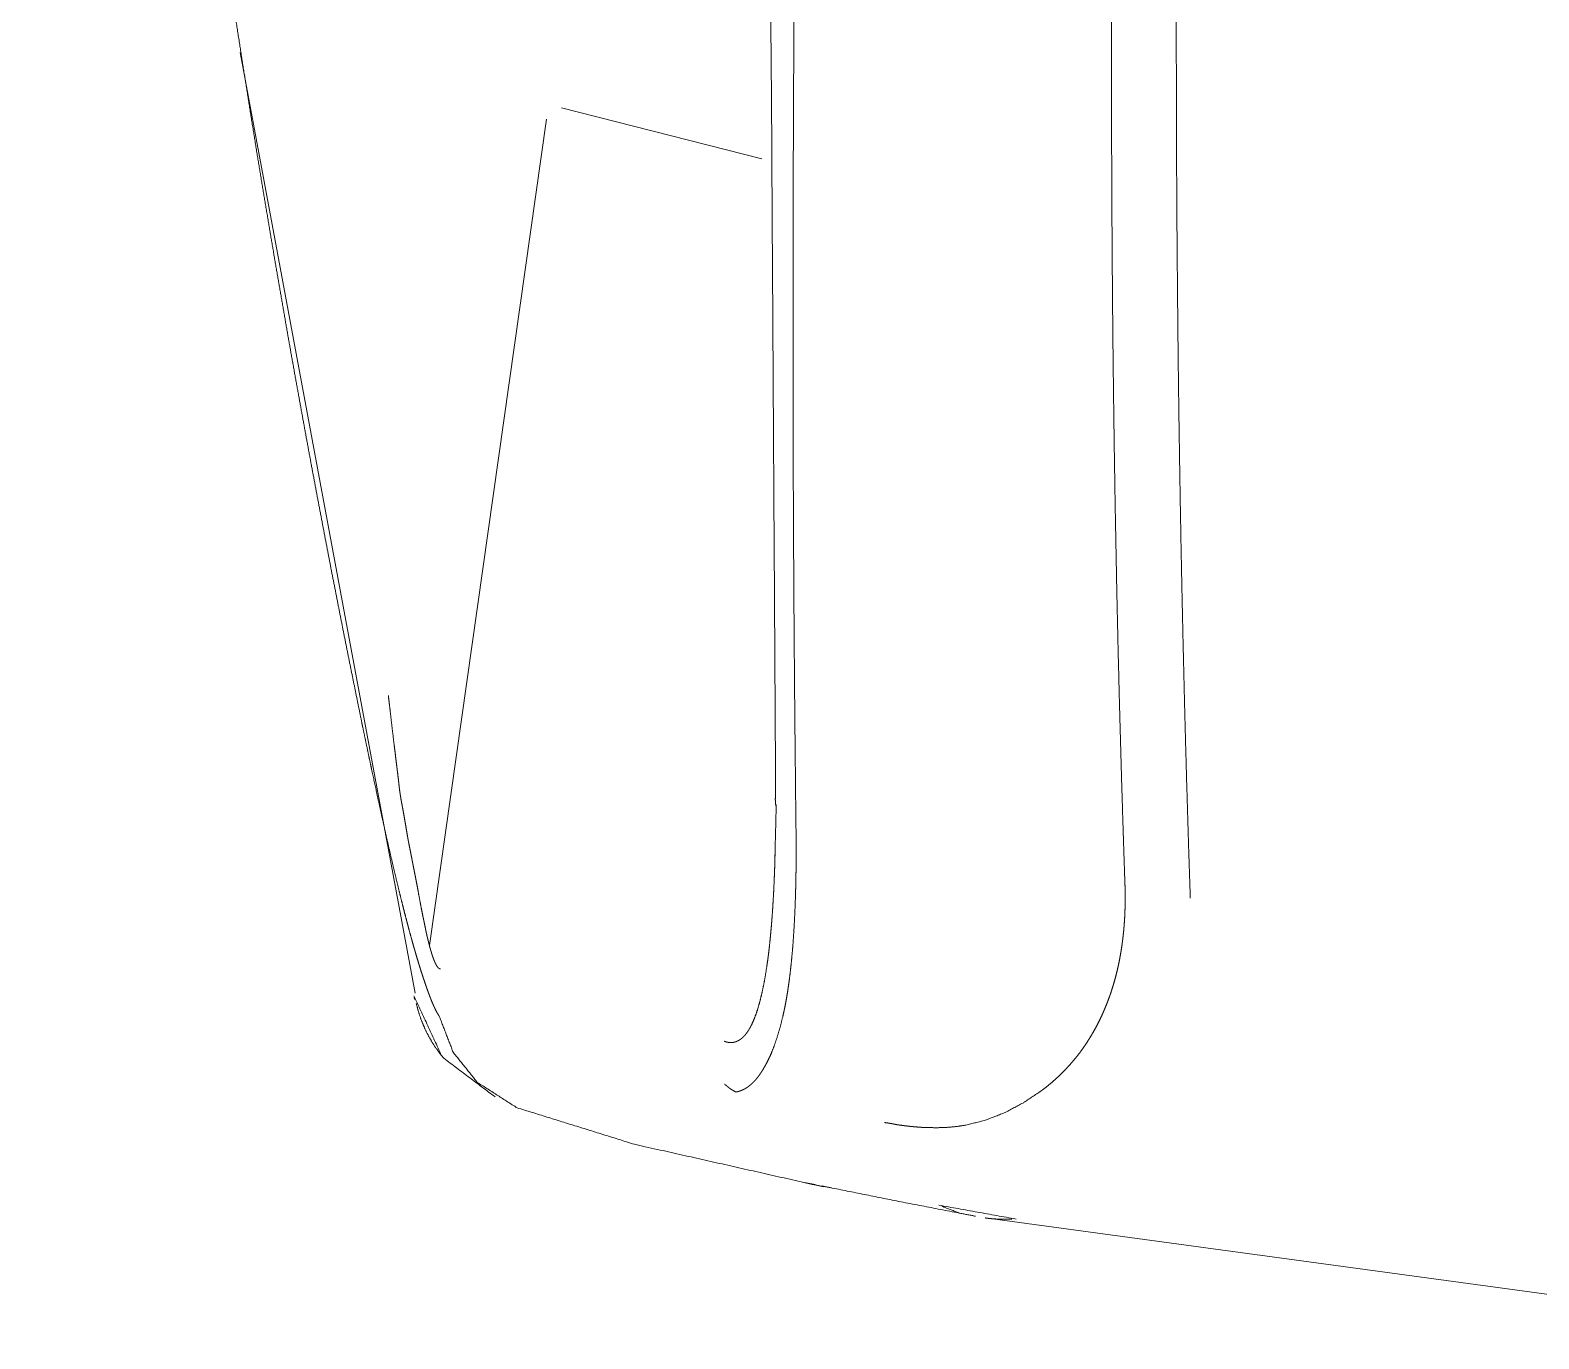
# Paper-space layout 'A3_1' of a CAD drawing. Header units: millimetres. Extents: x 0 to 420, y 0 to 297.
# Drawn here: x 300.382 to 305.17, y 22.508 to 26.66 of the extents above; entities that cross this region are included whole.
import ezdxf

# ---------------------------------------------------------------- set-up
doc = ezdxf.new("R2010")
doc.units = ezdxf.units.MM
doc.layers.add('170', color=7, linetype='Continuous', true_color=0xffffff)

psp = doc.layouts.new('A3_1')

# ---------------------------------------------------------------- linework, layer by layer
at = {"layer": '170', "color": 155, "linetype": 'Continuous', "lineweight": 13}
for p, q in [((301.0486, 26.5891), (301.6042, 23.6044)), ((302.7041, 26.2517), (302.0678, 26.414)), ((301.6491, 23.7558), (302.021, 26.3777)), ((301.6324, 23.4973), (301.632, 23.5008)), ((302.8735, 22.9972), (302.8411, 23.0039)), ((302.9142, 22.9889), (302.895, 22.9928)), ((303.413, 22.8913), (306.236, 22.5077))]:
    psp.add_line(p, q, dxfattribs=at)
for points, knots in [([(300.6591, 42.8383), (300.653, 42.7638), (300.6422, 42.6299), (300.6368, 42.5629), (300.6263, 42.4292), (300.616, 42.2956), (300.606, 42.1622), (300.6011, 42.0956), (300.5914, 41.9624), (300.5819, 41.8294), (300.5772, 41.763), (300.5681, 41.6302), (300.5592, 41.4977), (300.5505, 41.3652), (300.5463, 41.2991), (300.5379, 41.1669), (300.5298, 41.035), (300.5219, 40.9031), (300.518, 40.8372), (300.5105, 40.7057), (300.5068, 40.64), (300.4995, 40.5086), (300.4925, 40.3775), (300.4857, 40.2465), (300.4824, 40.181), (300.476, 40.0503), (300.4697, 39.9198), (300.4637, 39.7894), (300.4608, 39.7243), (300.4551, 39.5941), (300.4523, 39.5291), (300.4469, 39.3992), (300.4418, 39.2695), (300.4393, 39.2048), (300.4344, 39.0753), (300.4298, 38.9461), (300.4254, 38.817), (300.4212, 38.6881), (300.4173, 38.5593), (300.4153, 38.495), (300.4135, 38.4308), (300.41, 38.3024), (300.4083, 38.2382), (300.405, 38.1101), (300.402, 37.9822), (300.3992, 37.8544), (300.3979, 37.7906), (300.3954, 37.6631), (300.3931, 37.5358), (300.3911, 37.4087), (300.3892, 37.2817), (300.3884, 37.2183), (300.3868, 37.0916), (300.3855, 36.9651), (300.3844, 36.8388), (300.3835, 36.7126), (300.3828, 36.5867), (300.3822, 36.4135), (300.3819, 36.2403), (300.382, 36.0901), (300.3824, 35.9398), (300.3829, 35.8125), (300.3837, 35.6852), (300.3844, 35.5809), (300.3853, 35.4765), (300.3869, 35.3136), (300.3883, 35.1966), (300.3895, 35.1016), (300.3909, 35.0068), (300.3923, 34.9122), (300.393, 34.865), (300.3946, 34.7706), (300.3955, 34.7235), (300.3972, 34.6294), (300.3991, 34.5355), (300.401, 34.4418), (300.4031, 34.3482), (300.4053, 34.2549), (300.4076, 34.1617), (300.41, 34.0688), (300.4125, 33.976), (300.4151, 33.8834), (300.4178, 33.791), (300.4206, 33.6987), (300.4236, 33.6067), (300.4266, 33.5149), (300.4297, 33.4232), (300.433, 33.3318), (300.4346, 33.2861), (300.438, 33.195), (300.4416, 33.104), (300.4434, 33.0586), (300.447, 32.9679), (300.4489, 32.9227), (300.4528, 32.8323), (300.4567, 32.7421), (300.4587, 32.6971), (300.4628, 32.6072), (300.4671, 32.5175), (300.4793, 32.2702), (300.4926, 32.023), (300.5063, 31.7827), (300.5209, 31.5426), (300.536, 31.3092), (300.552, 31.0761), (300.5683, 30.8497), (300.5855, 30.6235), (300.603, 30.4042), (300.6213, 30.185), (300.6399, 29.9726), (300.6592, 29.7604), (300.6787, 29.555), (300.699, 29.3497), (300.7193, 29.1513), (300.7403, 28.953), (300.7613, 28.7615), (300.783, 28.5702), (300.8046, 28.3856), (300.8268, 28.2012), (300.8489, 28.0236), (300.8716, 27.8461), (300.894, 27.6753), (300.917, 27.5047), (300.9397, 27.3409), (300.9628, 27.1772), (300.9856, 27.0202), (301.0089, 26.8633), (301.0317, 26.7132), (301.0549, 26.5632), (301.0776, 26.4198), (301.1007, 26.2766), (301.1232, 26.14), (301.1461, 26.0036), (301.1682, 25.8738), (301.1907, 25.7441), (301.2124, 25.621), (301.2345, 25.4981), (301.2557, 25.3817), (301.2772, 25.2654), (301.2978, 25.1557), (301.3187, 25.0461), (301.3385, 24.943), (301.3587, 24.84), (301.3777, 24.7435), (301.3971, 24.6471), (301.4153, 24.5572), (301.4337, 24.4674)], [0, 0, 0.004053, 0.01134, 0.014981, 0.022253, 0.029515, 0.036768, 0.040389, 0.047628, 0.054856, 0.058467, 0.065681, 0.072884, 0.080078, 0.083671, 0.09085, 0.098019, 0.105179, 0.108756, 0.115901, 0.119469, 0.126599, 0.133719, 0.14083, 0.144383, 0.151479, 0.158565, 0.165641, 0.169174, 0.176236, 0.179764, 0.186811, 0.193848, 0.197361, 0.204383, 0.211395, 0.218397, 0.22539, 0.232372, 0.235861, 0.239345, 0.246308, 0.249787, 0.256734, 0.263672, 0.2706, 0.274059, 0.280973, 0.287876, 0.294769, 0.301653, 0.305092, 0.31196, 0.318819, 0.325667, 0.332506, 0.339334, 0.348722, 0.358111, 0.366256, 0.3744, 0.381302, 0.388204, 0.393862, 0.39952, 0.40835, 0.414693, 0.419843, 0.424984, 0.430115, 0.432676, 0.437792, 0.440347, 0.445449, 0.45054, 0.455622, 0.460694, 0.465756, 0.470808, 0.47585, 0.480882, 0.485904, 0.490916, 0.495917, 0.500909, 0.50589, 0.510862, 0.515823, 0.518298, 0.523244, 0.528179, 0.530644, 0.535564, 0.538019, 0.542923, 0.547816, 0.550261, 0.555139, 0.560006, 0.573428, 0.586847, 0.599896, 0.612941, 0.625616, 0.638287, 0.650589, 0.662887, 0.674816, 0.686741, 0.698298, 0.709851, 0.721036, 0.732217, 0.743032, 0.753841, 0.764286, 0.774725, 0.784799, 0.794868, 0.804573, 0.814272, 0.823608, 0.83294, 0.841907, 0.850871, 0.859471, 0.868067, 0.876301, 0.884531, 0.892399, 0.900263, 0.907767, 0.915266, 0.922405, 0.92954, 0.936316, 0.943089, 0.949502, 0.955912, 0.961964, 0.968014, 0.973705, 0.979394, 0.984726, 0.990056, 0.995028, 1, 1]), ([(303.1304, 36.644), (303.1265, 36.5803), (303.1146, 36.3836), (303.1029, 36.187), (303.0919, 35.9975), (303.0812, 35.8082), (303.071, 35.626), (303.0611, 35.4439), (303.0518, 35.2689), (303.0426, 35.094), (303.0256, 34.7586), (302.9947, 34.1139), (302.9663, 33.4704), (302.9422, 32.8767), (302.9203, 32.2842), (302.902, 31.7415), (302.8855, 31.2), (302.8719, 30.7081), (302.8597, 30.2175), (302.8498, 29.7762), (302.8409, 29.3361), (302.8365, 29.1072), (302.8325, 28.8815), (302.8287, 28.6589), (302.8252, 28.4396), (302.8236, 28.3314), (302.8205, 28.1168), (302.8177, 27.9054), (302.8152, 27.6971), (302.814, 27.5938), (302.8119, 27.3902), (302.8109, 27.29), (302.8091, 27.0911), (302.8075, 26.8954), (302.8068, 26.7984), (302.8056, 26.6073), (302.8051, 26.5133), (302.8043, 26.327), (302.8039, 26.2347), (302.8034, 26.053), (302.8031, 25.8745), (302.8031, 25.6991), (302.8033, 25.5268), (302.8036, 25.3577), (302.8041, 25.1916), (302.8045, 25.1101), (302.8053, 24.9487), (302.8063, 24.7904), (302.8069, 24.712), (302.8081, 24.5583), (302.8088, 24.483), (302.8103, 24.3339), (302.811, 24.2601), (302.8127, 24.1157)], [0, 0, 0.005092, 0.020813, 0.036527, 0.051665, 0.066797, 0.081355, 0.095906, 0.109883, 0.123855, 0.150647, 0.202136, 0.253527, 0.300926, 0.348225, 0.391545, 0.434764, 0.474021, 0.513176, 0.548392, 0.583504, 0.60177, 0.61978, 0.637536, 0.655038, 0.663666, 0.680788, 0.697658, 0.714275, 0.722517, 0.738757, 0.746756, 0.762621, 0.778236, 0.785977, 0.801217, 0.808716, 0.823582, 0.830948, 0.845439, 0.85968, 0.873673, 0.887417, 0.900912, 0.91416, 0.920664, 0.933542, 0.946172, 0.952422, 0.964683, 0.970696, 0.98259, 0.988472, 1, 1]), ([(303.8566, 23.9511), (303.8536, 24.0371), (303.8522, 24.0803), (303.8495, 24.1667), (303.8468, 24.2534), (303.8442, 24.3403), (303.8418, 24.4275), (303.8406, 24.4712), (303.8383, 24.5588), (303.8372, 24.6027), (303.835, 24.6906), (303.833, 24.7788), (303.832, 24.823), (303.8301, 24.9116), (303.8284, 25.0004), (303.8267, 25.0894), (303.8251, 25.1788), (303.8244, 25.2235), (303.823, 25.3132), (303.8223, 25.3581), (303.8211, 25.4482), (303.8199, 25.5385), (303.8189, 25.629), (303.8179, 25.7198), (303.8171, 25.8108), (303.8164, 25.9021), (303.8157, 25.9936), (303.8152, 26.0853), (303.815, 26.1313), (303.8146, 26.2234), (303.8144, 26.2695), (303.8142, 26.3619), (303.8141, 26.4546), (303.8141, 26.5011), (303.8141, 26.5941), (303.8143, 26.6874), (303.8145, 26.7809), (303.8148, 26.8746), (303.815, 26.9216), (303.8155, 27.0156), (303.8158, 27.0628), (303.8164, 27.1572), (303.8172, 27.2519), (303.818, 27.3467), (303.8185, 27.3942), (303.8195, 27.4895), (303.82, 27.5372), (303.8211, 27.6328), (303.8224, 27.7285), (303.8237, 27.8246), (303.8252, 27.9208), (303.8267, 28.0173), (303.8275, 28.0656), (303.8292, 28.1624), (303.8301, 28.2109), (303.8319, 28.3081), (303.8339, 28.4055), (303.836, 28.5031), (303.8381, 28.6009), (303.8404, 28.6989), (303.8427, 28.7972), (303.8452, 28.8957), (303.8477, 28.9945), (303.8503, 29.0934), (303.8517, 29.143), (303.8545, 29.2422), (303.8574, 29.3418), (303.8589, 29.3916), (303.862, 29.4915), (303.8651, 29.5915), (303.8684, 29.6918), (303.8717, 29.7923), (303.8752, 29.8931), (303.8787, 29.994), (303.8824, 30.0952), (303.8861, 30.1966), (303.89, 30.2982), (303.8939, 30.4), (303.898, 30.5021), (303.9021, 30.6043), (303.9064, 30.7068), (303.9085, 30.7581), (303.9129, 30.8609), (303.9174, 30.964), (303.9197, 31.0156), (303.9243, 31.1189), (303.9291, 31.2225), (303.9339, 31.3263), (303.9389, 31.4303), (303.9439, 31.5345), (303.949, 31.6389), (303.9543, 31.7435), (303.9596, 31.8484), (303.965, 31.9535), (303.9705, 32.0587), (303.9761, 32.1642), (303.9818, 32.2699), (303.9877, 32.3758), (303.9906, 32.4288), (303.9965, 32.5351), (303.9996, 32.5883), (304.0057, 32.6948), (304.0118, 32.8015), (304.015, 32.855), (304.0213, 32.962), (304.0277, 33.0693), (304.0343, 33.1767), (304.0409, 33.2844), (304.0442, 33.3383), (304.051, 33.4463), (304.0544, 33.5004), (304.0613, 33.6086), (304.0648, 33.6629), (304.0718, 33.7715), (304.079, 33.8803), (304.0826, 33.9347), (304.0899, 34.0438), (304.0972, 34.1531), (304.1047, 34.2626), (304.1085, 34.3175), (304.1161, 34.4273), (304.1238, 34.5373), (304.1277, 34.5924), (304.1355, 34.7027), (304.1395, 34.758), (304.1475, 34.8686), (304.1556, 34.9794), (304.1596, 35.0349), (304.1679, 35.146), (304.172, 35.2017), (304.1804, 35.3131), (304.1888, 35.4247), (304.1931, 35.4806), (304.2017, 35.5925), (304.206, 35.6486), (304.2148, 35.7608), (304.2192, 35.817), (304.2281, 35.9296), (304.237, 36.0423), (304.2461, 36.1552), (304.2553, 36.2684), (304.2599, 36.325), (304.2696, 36.4434)], [0, 0, 0.006885, 0.010337, 0.017252, 0.024187, 0.031142, 0.038117, 0.041611, 0.048615, 0.052127, 0.059161, 0.066216, 0.069749, 0.076832, 0.083936, 0.091059, 0.098202, 0.101782, 0.108954, 0.112546, 0.119747, 0.126967, 0.134207, 0.141466, 0.148744, 0.156042, 0.163358, 0.170694, 0.174371, 0.181735, 0.185422, 0.192815, 0.200226, 0.20394, 0.21138, 0.218838, 0.226315, 0.23381, 0.237563, 0.245086, 0.248856, 0.256406, 0.263975, 0.271562, 0.275361, 0.282976, 0.286792, 0.294434, 0.302094, 0.309773, 0.31747, 0.325185, 0.329048, 0.336791, 0.340671, 0.348441, 0.356229, 0.364035, 0.37186, 0.379703, 0.387564, 0.395443, 0.40334, 0.411255, 0.415218, 0.42316, 0.43112, 0.435109, 0.443097, 0.451102, 0.459126, 0.467167, 0.475226, 0.483304, 0.491399, 0.499512, 0.507642, 0.515791, 0.523957, 0.532142, 0.540343, 0.544449, 0.552678, 0.560924, 0.565055, 0.573328, 0.581618, 0.589925, 0.59825, 0.606593, 0.614953, 0.623331, 0.631725, 0.640137, 0.648567, 0.657014, 0.665478, 0.673959, 0.678204, 0.686711, 0.690972, 0.699505, 0.708055, 0.712334, 0.720909, 0.729501, 0.73811, 0.746735, 0.751056, 0.759707, 0.764037, 0.772713, 0.777059, 0.785761, 0.794479, 0.798842, 0.807586, 0.816346, 0.825123, 0.829519, 0.838321, 0.84714, 0.851553, 0.860397, 0.864827, 0.873696, 0.882581, 0.887028, 0.895939, 0.900402, 0.909337, 0.918289, 0.92277, 0.931746, 0.936243, 0.945244, 0.94975, 0.958776, 0.967819, 0.976878, 0.985954, 0.9905, 1, 1]), ([(304.4431, 36.4471), (304.4358, 36.3539), (304.4298, 36.2774), (304.4179, 36.1246), (304.4062, 35.9721), (304.3947, 35.8199), (304.389, 35.7439), (304.3777, 35.592), (304.3721, 35.5161), (304.3611, 35.3646), (304.3557, 35.289), (304.3449, 35.1379), (304.3343, 34.987), (304.3239, 34.8364), (304.3187, 34.7612), (304.3085, 34.6109), (304.3035, 34.5359), (304.2936, 34.3861), (304.2887, 34.3112), (304.279, 34.1617), (304.2695, 34.0125), (304.2648, 33.938), (304.2555, 33.7892), (304.251, 33.7149), (304.242, 33.5664), (304.2332, 33.4183), (304.2245, 33.2703), (304.2202, 33.1965), (304.2118, 33.049), (304.2036, 32.9017), (304.1956, 32.7547), (304.1916, 32.6813), (304.1838, 32.5347), (304.1762, 32.3884), (304.1724, 32.3153), (304.1651, 32.1694), (304.1579, 32.0238), (304.1509, 31.8784), (304.144, 31.7333), (304.1374, 31.5885), (304.1309, 31.4439), (304.1246, 31.2997), (304.1185, 31.1557), (304.1125, 31.012), (304.1068, 30.8686), (304.1012, 30.7255), (304.0985, 30.654), (304.0931, 30.5113), (304.0906, 30.4401), (304.0855, 30.2979), (304.0807, 30.1559), (304.076, 30.0142), (304.0715, 29.8729), (304.0672, 29.7318), (304.063, 29.5911), (304.0591, 29.4506), (304.0572, 29.3804), (304.0535, 29.2404), (304.0518, 29.1706), (304.0484, 29.031), (304.0452, 28.8918), (304.0422, 28.7528), (304.0393, 28.6142), (304.038, 28.545), (304.0354, 28.4068), (304.0342, 28.3379), (304.032, 28.2002), (304.0299, 28.0628), (304.028, 27.9257), (304.0263, 27.7889), (304.0248, 27.6525), (304.0235, 27.5164), (304.0229, 27.4484), (304.0219, 27.3128), (304.0214, 27.2451), (304.0207, 27.1099), (304.0201, 26.9751), (304.0198, 26.8406), (304.0196, 26.7064), (304.0196, 26.6394), (304.0197, 26.5057), (304.02, 26.3724), (304.0205, 26.2394), (304.0212, 26.1067), (304.0221, 25.9744), (304.0227, 25.9084), (304.0239, 25.7766), (304.0245, 25.7108), (304.026, 25.5795), (304.0277, 25.4486), (304.0296, 25.318), (304.0317, 25.1879), (304.034, 25.058), (304.0365, 24.9286), (304.0379, 24.864), (304.0407, 24.7351), (304.0437, 24.6066), (304.0469, 24.4785), (304.0486, 24.4145), (304.0521, 24.2869), (304.0559, 24.1597), (304.0578, 24.0963), (304.0598, 24.0329), (304.064, 23.9065)], [0, 0, 0.007446, 0.013559, 0.025764, 0.037948, 0.050112, 0.056183, 0.068316, 0.074376, 0.086478, 0.092518, 0.104588, 0.116637, 0.128665, 0.134673, 0.146669, 0.152657, 0.164621, 0.170597, 0.18253, 0.194441, 0.200386, 0.212265, 0.218199, 0.230046, 0.241871, 0.253675, 0.259567, 0.271338, 0.283088, 0.294816, 0.300674, 0.312369, 0.324042, 0.329868, 0.341508, 0.353125, 0.36472, 0.376291, 0.387841, 0.399367, 0.41087, 0.42235, 0.433807, 0.445241, 0.456651, 0.462349, 0.473724, 0.4794, 0.490739, 0.502054, 0.513346, 0.524613, 0.535856, 0.547075, 0.558269, 0.563859, 0.575017, 0.580584, 0.591705, 0.602801, 0.613873, 0.624919, 0.630435, 0.641444, 0.646937, 0.657908, 0.668854, 0.679775, 0.69067, 0.70154, 0.712384, 0.717799, 0.728605, 0.733996, 0.744764, 0.755505, 0.766221, 0.776911, 0.782248, 0.792897, 0.803521, 0.814117, 0.824686, 0.835228, 0.840486, 0.850986, 0.856228, 0.866686, 0.877116, 0.887518, 0.897891, 0.908235, 0.91855, 0.923694, 0.933965, 0.944206, 0.954418, 0.959515, 0.969681, 0.979818, 0.984873, 0.989924, 1, 1]), ([(302.8814, 33.6215), (302.8744, 33.4499), (302.8485, 32.7723), (302.8251, 32.0966), (302.7864, 30.7515), (302.7581, 29.4172), (302.7326, 26.7903), (302.748, 24.2352)], [0, 0, 0.018299, 0.090518, 0.162541, 0.305867, 0.448025, 0.727842, 1, 1]), ([(301.6842, 23.6816), (301.6835, 23.6816), (301.6829, 23.6817), (301.6823, 23.6818), (301.6816, 23.682), (301.681, 23.6823), (301.6804, 23.6826), (301.6797, 23.683), (301.6791, 23.6834), (301.6785, 23.6839), (301.6779, 23.6844), (301.6772, 23.685), (301.6766, 23.6856), (301.676, 23.6863), (301.6754, 23.687), (301.6748, 23.6878), (301.6742, 23.6886), (301.6736, 23.6894), (301.673, 23.6903), (301.6724, 23.6912), (301.6718, 23.6922), (301.6712, 23.6932), (301.6707, 23.6942), (301.6701, 23.6953), (301.6695, 23.6964), (301.6689, 23.6975), (301.6684, 23.6986), (301.6678, 23.6998), (301.6673, 23.701), (301.6667, 23.7022), (301.6661, 23.7034), (301.6656, 23.7047), (301.6645, 23.7072), (301.664, 23.7085), (301.6635, 23.7099), (301.6629, 23.7112), (301.6624, 23.7125), (301.6619, 23.7139), (301.6614, 23.7153), (301.6609, 23.7167), (301.6604, 23.7181), (301.6599, 23.7195), (301.6594, 23.7209), (301.6589, 23.7223), (301.6585, 23.7237), (301.658, 23.7252), (301.6575, 23.7266), (301.657, 23.7281), (301.6566, 23.7295), (301.6561, 23.7309), (301.6557, 23.7324), (301.6553, 23.7338), (301.6548, 23.7353), (301.6544, 23.7367), (301.6539, 23.7381), (301.6535, 23.7396), (301.6531, 23.741), (301.6527, 23.7424), (301.6523, 23.7438), (301.6519, 23.7452), (301.6515, 23.7466), (301.6511, 23.7481), (301.6507, 23.7494), (301.6504, 23.7508), (301.65, 23.7522), (301.6496, 23.7536), (301.6493, 23.7549), (301.6489, 23.7562), (301.6482, 23.7589), (301.6475, 23.7615), (301.6472, 23.7627), (301.6469, 23.764), (301.6466, 23.7652), (301.6463, 23.7665), (301.646, 23.7677), (301.6457, 23.7689), (301.6454, 23.77), (301.6451, 23.7712), (301.6448, 23.7724), (301.6445, 23.7735), (301.6443, 23.7746), (301.644, 23.7757), (301.6438, 23.7767), (301.6435, 23.7778), (301.643, 23.7798), (301.6426, 23.7818), (301.6424, 23.7827), (301.6421, 23.7837), (301.6417, 23.7855), (301.6413, 23.7872), (301.6412, 23.7879), (301.641, 23.7888), (301.6406, 23.7903), (301.6405, 23.791), (301.6403, 23.7917), (301.64, 23.793), (301.6399, 23.7936), (301.6398, 23.7942), (301.6395, 23.7953), (301.6393, 23.7963), (301.6391, 23.7972), (301.639, 23.7976), (301.6389, 23.798), (301.6389, 23.7984), (301.6388, 23.7987), (301.6375, 23.805), (301.6366, 23.8092), (301.6357, 23.8134), (301.6346, 23.8189), (301.632, 23.8311), (301.6306, 23.8379), (301.6289, 23.8461), (301.6273, 23.8543), (301.6254, 23.864), (301.6234, 23.8739), (301.6185, 23.8995), (301.6137, 23.9257), (301.611, 23.9406), (301.6081, 23.9556), (301.607, 23.9612), (301.6059, 23.9668), (301.6048, 23.9725), (301.6026, 23.9838), (301.6003, 23.9953), (301.5981, 24.0067), (301.597, 24.0125), (301.5959, 24.0182), (301.5947, 24.024), (301.5936, 24.0297), (301.5913, 24.0413), (301.5891, 24.0528), (301.5879, 24.0586), (301.5856, 24.0702), (301.5833, 24.0818), (301.5826, 24.0855), (301.5819, 24.0892), (301.5809, 24.0945), (301.58, 24.0999), (301.5775, 24.1139), (301.5761, 24.1226), (301.5746, 24.1313), (301.5729, 24.1417), (301.5711, 24.1521), (301.5692, 24.1633), (301.5682, 24.1692), (301.566, 24.1814), (301.5649, 24.1876), (301.5624, 24.2006), (301.5613, 24.2064), (301.5602, 24.2121), (301.5592, 24.2177), (301.5583, 24.2234), (301.5574, 24.2289), (301.5565, 24.2344), (301.5557, 24.2398), (301.5549, 24.2453), (301.5542, 24.2505), (301.5536, 24.2558), (301.553, 24.261), (301.5524, 24.2662), (301.5516, 24.2735), (301.5511, 24.2784), (301.5505, 24.2833), (301.549, 24.2956), (301.5472, 24.3105), (301.5461, 24.3192), (301.5451, 24.3278), (301.5426, 24.3477), (301.5399, 24.37), (301.5384, 24.3823), (301.5369, 24.3946), (301.5337, 24.4215), (301.5302, 24.4505), (301.5266, 24.4816), (301.5228, 24.5144), (301.5208, 24.5315), (301.5188, 24.5487)], [0, 0, 0.000698, 0.001422, 0.002158, 0.002914, 0.00367, 0.004476, 0.00529, 0.006159, 0.00704, 0.007963, 0.008917, 0.009917, 0.01093, 0.012006, 0.013095, 0.01423, 0.015391, 0.016597, 0.017817, 0.019092, 0.020376, 0.021716, 0.02305, 0.024439, 0.025843, 0.027276, 0.028722, 0.030205, 0.031698, 0.033228, 0.034757, 0.037886, 0.039485, 0.041078, 0.042708, 0.044331, 0.045983, 0.047622, 0.049296, 0.050956, 0.052644, 0.054314, 0.056016, 0.057699, 0.059404, 0.061088, 0.062802, 0.064492, 0.066201, 0.067894, 0.069599, 0.071282, 0.072982, 0.074659, 0.076347, 0.078012, 0.079688, 0.081339, 0.082998, 0.084629, 0.086274, 0.087885, 0.089504, 0.091092, 0.092689, 0.094246, 0.095814, 0.098888, 0.101895, 0.103364, 0.104834, 0.10627, 0.107708, 0.109098, 0.1105, 0.111854, 0.113213, 0.114522, 0.115839, 0.117108, 0.118383, 0.119604, 0.120831, 0.123192, 0.125451, 0.126529, 0.127612, 0.129674, 0.131624, 0.132546, 0.133474, 0.135209, 0.136024, 0.136834, 0.138347, 0.139049, 0.139746, 0.14103, 0.142193, 0.143242, 0.143703, 0.144165, 0.144567, 0.14497, 0.152112, 0.156972, 0.161859, 0.16811, 0.182152, 0.189974, 0.199354, 0.20883, 0.219975, 0.231249, 0.260627, 0.290635, 0.307679, 0.32476, 0.331218, 0.337677, 0.344166, 0.357193, 0.370277, 0.383413, 0.39, 0.39659, 0.403197, 0.409801, 0.423039, 0.436292, 0.442933, 0.456194, 0.469464, 0.473704, 0.477967, 0.484069, 0.490198, 0.506212, 0.516128, 0.526072, 0.537941, 0.549831, 0.562605, 0.569358, 0.583212, 0.590321, 0.605276, 0.611835, 0.618418, 0.624836, 0.631287, 0.637568, 0.643877, 0.65002, 0.656182, 0.662182, 0.668203, 0.674059, 0.679927, 0.688146, 0.693703, 0.699253, 0.713235, 0.730081, 0.739923, 0.749769, 0.772266, 0.797513, 0.811466, 0.825433, 0.855921, 0.888838, 0.923989, 0.961144, 0.980568, 1, 1]), ([(301.4337, 24.4674), (301.438, 24.4462), (301.4447, 24.4141), (301.4539, 24.3704), (301.4598, 24.3425), (301.4657, 24.3147), (301.4804, 24.2466), (301.4891, 24.2063), (301.4979, 24.1663), (301.5082, 24.1202), (301.5185, 24.0747), (301.5276, 24.0352), (301.5367, 23.9963), (301.5445, 23.9635), (301.5523, 23.9312), (301.5588, 23.9048), (301.5653, 23.879), (301.5704, 23.8588), (301.5756, 23.839), (301.5789, 23.8266), (301.5821, 23.8143), (301.5852, 23.8029), (301.5911, 23.7812), (301.594, 23.7708), (301.5967, 23.7613), (301.5993, 23.7519), (301.6018, 23.7433), (301.6043, 23.7348), (301.6065, 23.7271), (301.6109, 23.7124), (301.6148, 23.6994), (301.6167, 23.6933), (301.6184, 23.6878), (301.6201, 23.6824), (301.6216, 23.6776), (301.6245, 23.6686), (301.6259, 23.6645), (301.627, 23.6609), (301.6282, 23.6573), (301.6292, 23.6543), (301.6302, 23.6513), (301.631, 23.6488), (301.6319, 23.6463), (301.6326, 23.6443), (301.6332, 23.6423), (301.6363, 23.6331), (301.6395, 23.6239), (301.6412, 23.6192), (301.6428, 23.6145), (301.6445, 23.6098), (301.6462, 23.6052), (301.648, 23.6004), (301.6497, 23.5958), (301.6515, 23.5912), (301.6533, 23.5866), (301.6551, 23.582), (301.6569, 23.5775), (301.6588, 23.573), (301.6607, 23.5687), (301.6626, 23.5644), (301.6645, 23.5602), (301.6665, 23.556), (301.6684, 23.5521), (301.6704, 23.5482), (301.6723, 23.5444), (301.6744, 23.5408), (301.6764, 23.5374), (301.6784, 23.5341), (301.6804, 23.531)], [0, 0, 0.022277, 0.056088, 0.10205, 0.131443, 0.160746, 0.232531, 0.27504, 0.31727, 0.3659, 0.414035, 0.455751, 0.496936, 0.531704, 0.565947, 0.593885, 0.621349, 0.642789, 0.663844, 0.677105, 0.69021, 0.702399, 0.725619, 0.736658, 0.746831, 0.756892, 0.766122, 0.775244, 0.783578, 0.799291, 0.813363, 0.819959, 0.825873, 0.831727, 0.836923, 0.846597, 0.851079, 0.854972, 0.85883, 0.862123, 0.865391, 0.868118, 0.87083, 0.873017, 0.875193, 0.885128, 0.895229, 0.900373, 0.90544, 0.910616, 0.915702, 0.92089, 0.925968, 0.931132, 0.936178, 0.941285, 0.946253, 0.951273, 0.956146, 0.96104, 0.965763, 0.970492, 0.975039, 0.979564, 0.983882, 0.988185, 0.992239, 0.996195, 1, 1]), ([(302.7497, 24.1966), (302.748, 24.2041), (302.7467, 24.2197), (302.748, 24.2352)], [0, 0, 0.197796, 0.600121, 1, 1]), ([(302.6222, 23.2908), (302.6247, 23.2913), (302.6272, 23.2919), (302.6295, 23.2925), (302.6319, 23.2932), (302.6342, 23.294), (302.6365, 23.2948), (302.6387, 23.2956), (302.6408, 23.2965), (302.643, 23.2974), (302.6451, 23.2984), (302.6471, 23.2994), (302.6491, 23.3005), (302.6511, 23.3016), (302.653, 23.3027), (302.6549, 23.3039), (302.6568, 23.3051), (302.6586, 23.3063), (302.6604, 23.3075), (302.6621, 23.3088), (302.6638, 23.3101), (302.6655, 23.3114), (302.6671, 23.3127), (302.6687, 23.3141), (302.6703, 23.3155), (302.6719, 23.3168), (302.6734, 23.3182), (302.6749, 23.3196), (302.6763, 23.3211), (302.6778, 23.3225), (302.6792, 23.324), (302.6805, 23.3254), (302.6819, 23.3269), (302.6832, 23.3283), (302.6845, 23.3298), (302.6857, 23.3312), (302.687, 23.3327), (302.6882, 23.3342), (302.6905, 23.3371), (302.6916, 23.3386), (302.6927, 23.34), (302.6938, 23.3415), (302.6949, 23.3429), (302.6959, 23.3444), (302.6969, 23.3458), (302.6979, 23.3472), (302.6989, 23.3486), (302.6998, 23.35), (302.7007, 23.3514), (302.7017, 23.3528), (302.7025, 23.3542), (302.7034, 23.3555), (302.7043, 23.3568), (302.7051, 23.3582), (302.7059, 23.3594), (302.7067, 23.3607), (302.7074, 23.362), (302.7082, 23.3632), (302.7136, 23.3723), (302.7188, 23.3817), (302.7265, 23.3969), (302.7338, 23.4131), (302.7431, 23.4364), (302.7517, 23.4613), (302.7618, 23.4951), (302.7708, 23.5308), (302.7738, 23.5444), (302.7767, 23.5582), (302.7798, 23.5738), (302.7826, 23.5897), (302.7856, 23.6075), (302.7883, 23.6255), (302.7911, 23.6455), (302.7937, 23.6658), (302.7962, 23.688), (302.7986, 23.7106), (302.8008, 23.735), (302.8029, 23.7597), (302.8058, 23.8023), (302.8082, 23.8455), (302.8098, 23.8828), (302.8111, 23.9204), (302.8119, 23.9517), (302.8125, 23.9832), (302.8128, 24.0085), (302.813, 24.0338), (302.8131, 24.0531), (302.8131, 24.0724), (302.8131, 24.086), (302.813, 24.0995), (302.8129, 24.1076), (302.8128, 24.1157)], [0, 0, 0.002851, 0.005713, 0.008499, 0.011283, 0.014016, 0.016746, 0.019404, 0.022086, 0.024696, 0.027331, 0.029916, 0.032485, 0.035026, 0.037572, 0.040069, 0.042573, 0.045047, 0.047508, 0.049938, 0.052395, 0.054781, 0.057193, 0.05957, 0.061955, 0.064284, 0.06664, 0.068939, 0.071263, 0.073545, 0.075835, 0.078065, 0.080334, 0.08254, 0.084753, 0.086935, 0.08912, 0.091257, 0.095502, 0.097609, 0.099664, 0.101733, 0.103735, 0.105764, 0.107738, 0.109713, 0.11164, 0.113567, 0.115436, 0.117327, 0.119143, 0.12097, 0.122744, 0.124515, 0.126235, 0.127949, 0.129609, 0.131276, 0.143217, 0.155386, 0.174689, 0.194741, 0.223244, 0.253043, 0.292936, 0.334645, 0.350394, 0.366375, 0.384393, 0.402686, 0.423089, 0.443773, 0.466627, 0.489777, 0.515115, 0.540759, 0.568566, 0.596674, 0.645009, 0.694024, 0.736241, 0.778853, 0.814323, 0.850024, 0.878597, 0.907303, 0.929121, 0.951009, 0.966343, 0.981713, 0.990853, 1, 1]), ([(302.5849, 23.4519), (302.5868, 23.4512), (302.5887, 23.4506), (302.5907, 23.45), (302.5926, 23.4495), (302.5945, 23.4491), (302.5963, 23.4487), (302.5982, 23.4484), (302.6001, 23.4481), (302.6019, 23.448), (302.6038, 23.4479), (302.6056, 23.4478), (302.6074, 23.4478), (302.6092, 23.4479), (302.611, 23.4481), (302.6128, 23.4483), (302.6146, 23.4486), (302.6164, 23.449), (302.6181, 23.4494), (302.6199, 23.4499), (302.6216, 23.4504), (302.6233, 23.451), (302.625, 23.4517), (302.6267, 23.4525), (302.6284, 23.4533), (302.6301, 23.4542), (302.6318, 23.4551), (302.6334, 23.4562), (302.6351, 23.4572), (302.6367, 23.4584), (302.6383, 23.4596), (302.6399, 23.4609), (302.6415, 23.4622), (302.6431, 23.4637), (302.6447, 23.4651), (302.6463, 23.4667), (302.6478, 23.4683), (302.6493, 23.47), (302.6509, 23.4717), (302.6524, 23.4736), (302.6539, 23.4754), (302.6554, 23.4774), (302.6569, 23.4794), (302.6584, 23.4815), (302.6598, 23.4836), (302.6613, 23.4858), (302.6627, 23.4881), (302.6641, 23.4905), (302.6655, 23.4929), (302.6669, 23.4954), (302.6683, 23.4979), (302.6697, 23.5005), (302.6711, 23.5032), (302.6786, 23.5198), (302.6856, 23.5379), (302.6925, 23.559), (302.6987, 23.5814), (302.7049, 23.607), (302.7105, 23.6337), (302.7159, 23.6639), (302.7207, 23.6949), (302.7229, 23.7106), (302.725, 23.7265), (302.727, 23.7434), (302.7289, 23.7605), (302.7308, 23.7787), (302.7325, 23.797), (302.7343, 23.8164), (302.7358, 23.8359), (302.7374, 23.8566), (302.7388, 23.8773), (302.7401, 23.8992), (302.7414, 23.9212), (302.7425, 23.9443), (302.7435, 23.9675), (302.7445, 23.9918), (302.7453, 24.0162), (302.7464, 24.0577)], [0, 0, 0.003029, 0.006039, 0.009014, 0.011931, 0.014824, 0.017669, 0.020465, 0.023277, 0.026018, 0.02875, 0.031479, 0.034177, 0.036878, 0.039555, 0.042211, 0.044882, 0.04757, 0.050249, 0.052924, 0.055626, 0.058332, 0.061071, 0.063822, 0.066614, 0.069422, 0.072277, 0.075159, 0.078064, 0.081028, 0.084048, 0.087105, 0.090199, 0.09336, 0.096561, 0.099837, 0.103154, 0.106531, 0.109974, 0.113499, 0.117072, 0.120714, 0.124426, 0.128207, 0.132044, 0.135993, 0.139976, 0.144061, 0.148196, 0.152437, 0.156731, 0.161129, 0.165584, 0.192628, 0.221388, 0.254324, 0.2888, 0.327888, 0.368334, 0.413735, 0.460319, 0.483826, 0.507562, 0.532854, 0.558364, 0.585449, 0.612732, 0.641617, 0.670684, 0.701366, 0.732224, 0.764704, 0.797347, 0.831629, 0.866063, 0.902139, 0.938365, 1, 1]), ([(303.0931, 23.194), (303.0975, 23.1934), (303.102, 23.1928), (303.1065, 23.1922), (303.111, 23.1914), (303.1155, 23.1907), (303.12, 23.1898), (303.1291, 23.1879), (303.1308, 23.1876), (303.1326, 23.1873), (303.1352, 23.1869), (303.1378, 23.1865), (303.1413, 23.186), (303.1448, 23.1855), (303.1492, 23.185), (303.1536, 23.1844), (303.1589, 23.1837), (303.1641, 23.1831), (303.1755, 23.1818), (303.1869, 23.1807), (303.1981, 23.1797), (303.2092, 23.1789), (303.2202, 23.1783), (303.2312, 23.1779), (303.2626, 23.1776), (303.294, 23.1788), (303.3231, 23.1815), (303.352, 23.1859), (303.4132, 23.2013), (303.4731, 23.2244), (303.5331, 23.256), (303.5912, 23.2949), (303.6026, 23.3035), (303.614, 23.3125), (303.6249, 23.3217), (303.6358, 23.3313), (303.6464, 23.341), (303.6568, 23.3511), (303.6668, 23.3613), (303.6768, 23.3719), (303.6864, 23.3827), (303.6958, 23.3938), (303.705, 23.4052), (303.714, 23.4168), (303.7226, 23.4287), (303.7311, 23.4409), (303.7393, 23.4533), (303.7472, 23.4661), (303.7549, 23.479), (303.7624, 23.4923), (303.7695, 23.5058), (303.7765, 23.5196), (303.7831, 23.5337), (303.7895, 23.548), (303.7938, 23.558), (303.7979, 23.5682), (303.8019, 23.5784), (303.8058, 23.5888), (303.8095, 23.5992), (303.8131, 23.6098), (303.8165, 23.6205), (303.8199, 23.6313), (303.823, 23.6422), (303.8261, 23.6532), (303.829, 23.6643), (303.8318, 23.6756), (303.8344, 23.6869), (303.8369, 23.6984), (303.8392, 23.7099), (303.8414, 23.7216), (303.8435, 23.7334), (303.8454, 23.7453), (303.8472, 23.7573), (303.8488, 23.7695), (303.8503, 23.7817), (303.8517, 23.794), (303.8529, 23.8065), (303.854, 23.8191), (303.8549, 23.8318), (303.8557, 23.8446), (303.8563, 23.8575), (303.8568, 23.8705), (303.8571, 23.8837), (303.8573, 23.8969), (303.8573, 23.9103), (303.8572, 23.9238), (303.857, 23.9374), (303.8566, 23.9511)], [0, 0, 0.003548, 0.007131, 0.010707, 0.014321, 0.017943, 0.02159, 0.028926, 0.030326, 0.031723, 0.033828, 0.035913, 0.038706, 0.041514, 0.045013, 0.048511, 0.052733, 0.056938, 0.066013, 0.075061, 0.083948, 0.092809, 0.101497, 0.110179, 0.135093, 0.159942, 0.183089, 0.206248, 0.256249, 0.307043, 0.360759, 0.416126, 0.427488, 0.438933, 0.45028, 0.461735, 0.473089, 0.484552, 0.49594, 0.507439, 0.518889, 0.530454, 0.541973, 0.553631, 0.565258, 0.57703, 0.588784, 0.600697, 0.612609, 0.624679, 0.636776, 0.649035, 0.661328, 0.6738, 0.682408, 0.691087, 0.699776, 0.708544, 0.717321, 0.72618, 0.73505, 0.744009, 0.752988, 0.762048, 0.771141, 0.780315, 0.789525, 0.798817, 0.808155, 0.817575, 0.827047, 0.8366, 0.846211, 0.855904, 0.865665, 0.875502, 0.885419, 0.895411, 0.905489, 0.91564, 0.925886, 0.9362, 0.94662, 0.957107, 0.967703, 0.978369, 0.989164, 1, 1]), ([(301.6006, 23.5917), (301.6014, 23.5882), (301.6024, 23.5846)], [0, 0, 0.492813, 1, 1]), ([(301.6072, 23.5729), (301.6145, 23.5448), (301.6241, 23.5166), (301.6359, 23.4888), (301.65, 23.4616), (301.6664, 23.4352), (301.6849, 23.4099), (301.6958, 23.3968)], [0, 0, 0.146117, 0.295206, 0.446982, 0.60099, 0.756967, 0.914365, 1, 1]), ([(301.6804, 23.5312), (301.7244, 23.417), (301.8011, 23.3216), (301.9236, 23.243)], [0, 0, 0.31335, 0.627006, 1, 1]), ([(302.5859, 23.3158), (302.5878, 23.3142), (302.5898, 23.3126), (302.5938, 23.3093), (302.5959, 23.3076), (302.598, 23.3059), (302.6002, 23.3041), (302.6024, 23.3024), (302.6038, 23.3015), (302.6051, 23.3005), (302.6085, 23.2984), (302.6117, 23.2964), (302.617, 23.2935), (302.6222, 23.2908)], [0, 0, 0.056612, 0.113297, 0.231296, 0.292389, 0.353414, 0.417539, 0.480277, 0.517965, 0.554929, 0.643505, 0.730297, 0.866024, 1, 1]), ([(301.9214, 23.2427), (302.3004, 23.125), (302.8732, 22.9959)], [0, 0, 0.403257, 1, 1]), ([(303.3826, 22.8967), (303.1449, 22.9426), (302.9273, 22.9862)], [0, 0, 0.521842, 1, 1]), ([(303.2757, 22.929), (303.2837, 22.925), (303.3329, 22.9063), (303.3826, 22.8967)], [0, 0, 0.07924, 0.548566, 1, 1]), ([(303.4975, 22.8879), (303.4806, 22.8872), (303.4711, 22.8871), (303.4617, 22.8873), (303.452, 22.8876), (303.4424, 22.8882), (303.4326, 22.889), (303.4228, 22.89), (303.4144, 22.8911)], [0, 0, 0.203723, 0.317418, 0.430872, 0.546627, 0.662512, 0.780585, 0.898906, 1, 1])]:
    psp.add_open_spline(points, degree=1, knots=knots, dxfattribs=at)
for points in [[(302.7498, 24.2019), (302.7447, 23.9957)], [(301.5999, 23.5958), (301.6875, 23.4068)], [(301.6949, 23.3979), (301.8573, 23.2755)], [(302.8682, 22.9971), (302.9007, 22.9903)], [(302.9273, 22.9862), (302.8957, 22.9927)], [(303.2661, 22.9318), (303.5109, 22.8877)]]:
    psp.add_open_spline(points, degree=1, dxfattribs=at)

doc.saveas('drawing.dxf')
